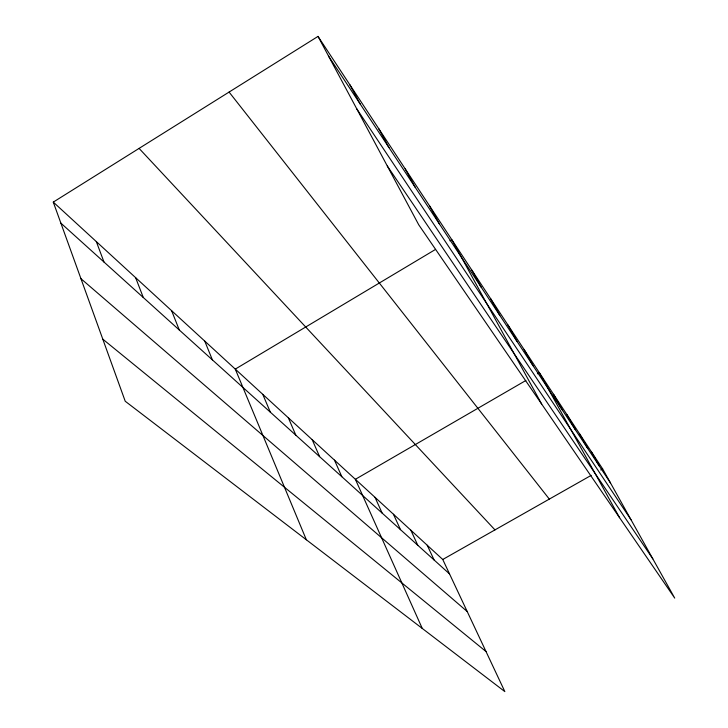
<?xml version="1.0" encoding="UTF-8"?>
<svg xmlns="http://www.w3.org/2000/svg" width="728" height="728" viewBox="0 0 728 728"><rect width="100%" height="100%" fill="white"/><g stroke="black" fill="none" stroke-linecap="round" stroke-linejoin="round"><path stroke-width="1.09" d="M53.28 202.102L442.751 559.486L504.841 691.6L125.225 401.246L53.28 202.102L318.027 36.4L602.638 468.877L674.72 598.107L418.746 224.816L318.027 36.4M435.544 249.413L235.281 369.105L306.351 539.785M449.895 240.831L451.815 239.694L541.705 404.131M525.853 380.498L355.373 479.306L422.258 628.428M537.41 373.801L539.339 372.681L619.592 517.717M442.751 559.486L591.191 475.366M600.736 469.96L602.638 468.877M102.794 339.157L486.004 651.524M80.945 278.688L467.212 611.538M60.879 223.132L449.549 573.937M139.084 148.394L494.967 529.893M229.083 92.065L549.322 499.09M387.287 165.966L652.843 558.886M356.702 108.745L631.021 519.765M328.637 56.247L610.519 483.001M591.418 451.824L599.453 466.248M579.543 433.779L587.742 448.512M566.948 414.642L575.311 429.693M553.571 394.312L562.098 409.7M524.151 349.613L533.033 365.693M507.935 324.961L516.998 341.414M490.554 298.562L499.808 315.388M471.899 270.206L481.345 287.433M429.447 205.706L439.284 223.769M405.168 168.814L415.206 187.314M378.715 128.619L388.952 147.566M349.795 84.666L360.224 104.068M427.236 545.245L434.125 560.014M410.82 530.184L417.808 545.29M393.439 514.232L400.509 529.675M374.984 497.297L382.154 513.113M334.48 460.132L341.832 476.713M312.185 439.676L319.619 456.665M288.334 417.79L295.841 435.208M262.762 394.33L270.343 412.185M204.723 341.068L212.394 359.887M171.608 310.683L179.306 330.03M135.608 277.65L143.307 297.534M96.323 241.596L103.995 262.044"/></g></svg>
